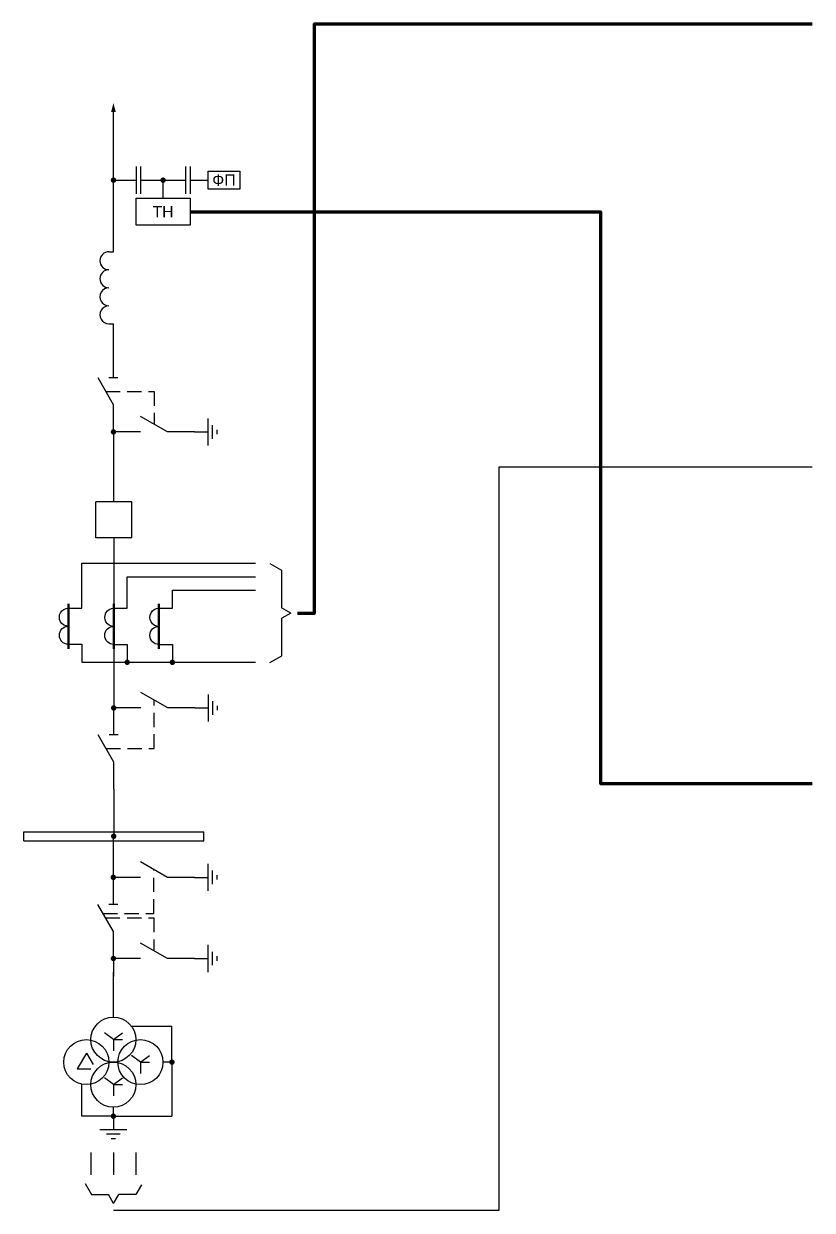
# Model space of a CAD drawing. Header units: millimetres. Extents: x 6 to 13069, y 2 to 2638.
# Drawn here: x 12210 to 12385, y 2236.8 to 2500.1 of the extents above; entities that cross this region are included whole.
import ezdxf
from ezdxf.enums import TextEntityAlignment as Align

# ---------------------------------------------------------------- set-up
doc = ezdxf.new("R2010")
doc.units = ezdxf.units.MM
doc.linetypes.add('штриховая2', pattern=[9.525, 6.35, -3.175])
doc.layers.add('Основная', color=7, linetype='Continuous')
doc.styles.get("Standard").update_dxf_attribs({"font": 'arial.ttf'})
doc.styles.add('Вывод', font='tahoma.ttf', dxfattribs={"height": 2.5})
doc.styles.add('Компонент', font='ARIALN.TTF', dxfattribs={"height": 3.5})

# ---------------------------------------------------------------- blocks, each defined once
blk = doc.blocks.new('*U22')
at = {"ltscale": 0.25}
for p, q in [((0, 8), (1, 8)), ((0, -8), (1, -8))]:
    blk.add_line(p, q, dxfattribs=at)
for centre, major_axis, start_param, end_param in [((0, 6), (0, -2), 3.141593, 6.283185), ((0, 2), (0, -2), 3.141593, 6.283185), ((0, -2), (-2, 0), 4.712389, 7.853982), ((0, -6), (-2, 0), 4.712389, 7.853982)]:
    blk.add_ellipse(centre, major_axis=major_axis, ratio=1, start_param=start_param, end_param=end_param, dxfattribs=at)
at = {"layer": 'Основная'}
for tag, height, style, p in [('В1', 2.5, 'Вывод', (5, 6)), ('ОУ', 3.5, 'Компонент', (-6, 0)), ('В2', 2.5, 'Вывод', (5, -6))]:
    blk.add_attdef(tag, text='', height=height, dxfattribs=dict(at, style=style)).set_placement(p, align=Align.MIDDLE_CENTER)
blk = doc.blocks.new('*U19')
at = {"layer": 'Основная'}
for p, q in [((0, 0), (-8, 0)), ((-8, -8), (-8, 0)), ((0, -8), (0, 0)), ((0, -8), (-8, -8))]:
    blk.add_line(p, q, dxfattribs=at)
at = {"layer": 'Основная', "style": 'Компонент'}
blk.add_attdef('ОУ', text='', height=3.5, dxfattribs=at).set_placement((-15, -3), align=Align.MIDDLE_CENTER)
blk = doc.blocks.new('*U108')
at = {"color": 0}
blk.add_line((0, 0), (6, 3.43), dxfattribs=at)
blk = doc.blocks.new('*U16')
at = {"layer": 'Основная', "color": 0}
for p, q in [((-3, 0), (-9, 0)), ((9, 0), (3, 0))]:
    blk.add_line(p, q, dxfattribs=at)
at = {"layer": 'Основная', "ltscale": 0.25, "xscale": -1}
blk.add_blockref('*U108', (3, 0), dxfattribs=at)
at = {"layer": 'Основная'}
for tag, height, style, p in [('ОУ', 3.5, 'Компонент', (-25, 0)), ('В1', 2.5, 'Вывод', (-7, -2)), ('В2', 2.5, 'Вывод', (7, -2))]:
    blk.add_attdef(tag, text='', height=height, dxfattribs=dict(at, style=style)).set_placement(p, align=Align.MIDDLE_CENTER)
blk = doc.blocks.new('*U17')
at = {"layer": 'Основная'}
for p, q in [((0, -3), (0, 3)), ((-3, 0), (0, 0)), ((1, -1.5), (1, 1.5)), ((2, -0.5), (2, 0.5))]:
    blk.add_line(p, q, dxfattribs=at)
blk = doc.blocks.new('*U6')
at = {"layer": 'Основная', "color": 0}
blk.add_line((0, -1), (0, 1), dxfattribs=at)
blk = doc.blocks.new('*U15')
at = {"layer": 'Основная', "color": 0}
for p, q in [((0, 3), (0, 9)), ((0, -9), (0, -3))]:
    blk.add_line(p, q, dxfattribs=at)
at = {"ltscale": 0.25, "rotation": 89.99999999999999}
blk.add_blockref('*U6', (0, 3), dxfattribs=at)
at = {"layer": 'Основная', "ltscale": 0.25, "rotation": 89.99999999999999}
blk.add_blockref('*U108', (0, -3), dxfattribs=at)
at = {"layer": 'Основная'}
for tag, height, style, p in [('В1', 2.5, 'Вывод', (2, 7)), ('ОУ', 3.5, 'Компонент', (-12, 0)), ('В2', 2.5, 'Вывод', (2, -7))]:
    blk.add_attdef(tag, text='', height=height, dxfattribs=dict(at, style=style)).set_placement(p, align=Align.MIDDLE_CENTER)
blk = doc.blocks.new('*U121')
at = {"layer": 'Основная', "color": 0}
for p, q in [((0, 0), (39.98, 0)), ((0, -2), (0, 0)), ((39.98, -2), (39.98, 0)), ((0, -2), (39.98, -2))]:
    blk.add_line(p, q, dxfattribs=at)
at = {"layer": 'Основная', "style": 'Компонент'}
blk.add_attdef('ОШ', text='', height=3.5, dxfattribs=at).set_placement((6.98, 5.39), align=Align.MIDDLE_CENTER)
blk = doc.blocks.new('*U24')
at = {"ltscale": 0.25}
for p, q in [((0, 4), (3, 4)), ((0, -4), (3, -4))]:
    blk.add_line(p, q, dxfattribs=at)
for centre, major_axis, start_param, end_param in [((0, 2), (0, -2), 3.141593, 6.283185), ((0, -2), (-2, 0), 4.712389, 7.853982)]:
    blk.add_ellipse(centre, major_axis=major_axis, ratio=1, start_param=start_param, end_param=end_param, dxfattribs=at)
at = {"layer": 'Основная', "color": 0, "lineweight": 50}
blk.add_line((0, -5), (0, 5), dxfattribs=at)
at = {"layer": 'Основная'}
for tag, height, style, p in [('В1', 2.5, 'Вывод', (5, 6)), ('ОУ', 3.5, 'Компонент', (-6, 0)), ('В2', 2.5, 'Вывод', (5, -6))]:
    blk.add_attdef(tag, text='', height=height, dxfattribs=dict(at, style=style)).set_placement(p, align=Align.MIDDLE_CENTER)
blk = doc.blocks.new('*U35')
at = {"ltscale": 0.25, "const_width": 0.6}
blk.add_lwpolyline([(0, -0.3, 1), (0, 0.3, 1)], format="xyb", close=True, dxfattribs=at)
at = {"layer": 'Основная', "color": 0}
for p, q in [((0, 7), (0, 9)), ((0, 2), (0, 7)), ((0, 0), (0, 2))]:
    blk.add_line(p, q, dxfattribs=at)
blk = doc.blocks.new('*U34')
at = {"ltscale": 0.25, "const_width": 0.6}
blk.add_lwpolyline([(0, 0.3, 1), (0, -0.3, 1)], format="xyb", close=True, dxfattribs=at)
at = {"layer": 'Основная', "color": 0}
for p, q in [((0, 0), (0, -2)), ((0, -2), (0, -2)), ((0, -2), (0, -4))]:
    blk.add_line(p, q, dxfattribs=at)
blk = doc.blocks.new('*U32')
at = {"ltscale": 0.35}
for p, q in [((0, 2), (-2, -1.5)), ((0, 2), (1.5, -0.5)), ((-2, -1.5), (1, -1.5))]:
    blk.add_line(p, q, dxfattribs=at)
blk.add_circle((0, 0), 5, dxfattribs=at)
at = {"ltscale": 0.35, "style": 'Компонент'}
blk.add_attdef('ОУ', text='', height=3.5, dxfattribs=at).set_placement((-3, 10), align=Align.MIDDLE_CENTER)
blk = doc.blocks.new('*U31')
at = {"ltscale": 0.35}
for q in [(-2, 1.5), (2, 1.5), (2, 0), (0, -2.5)]:
    blk.add_line((0, 0), q, dxfattribs=at)
blk.add_circle((0, 0), 5, dxfattribs=at)
at = {"ltscale": 0.35, "style": 'Компонент'}
blk.add_attdef('ОУ', text='', height=3.5, dxfattribs=at).set_placement((0, 8), align=Align.MIDDLE_CENTER)
blk = doc.blocks.new('*U33')
at = {"ltscale": 0.35}
for q in [(-2, 1.5), (2, 1.5), (2, 0), (0, -2.5)]:
    blk.add_line((0, 0), q, dxfattribs=at)
blk.add_circle((0, 0), 5, dxfattribs=at)
at = {"ltscale": 0.35, "style": 'Компонент'}
blk.add_attdef('ОУ', text='', height=3.5, dxfattribs=at).set_placement((-9, 8), align=Align.MIDDLE_CENTER)
blk = doc.blocks.new('*U38')
at = {"ltscale": 0.25, "const_width": 0.6}
blk.add_lwpolyline([(0.3, 0, 1), (-0.3, 0, 1)], format="xyb", close=True, dxfattribs=at)
at = {"layer": 'Основная', "color": 0}
for p, q in [((-5, 0), (-7, 0)), ((-2, 0), (-5, 0)), ((0, 0), (-2, 0))]:
    blk.add_line(p, q, dxfattribs=at)
blk = doc.blocks.new('*U36')
at = {"layer": 'Основная'}
for p, q in [((0, 3), (0, 0)), ((3, 0), (-3, 0)), ((1.5, -1), (-1.5, -1)), ((0.5, -2), (-0.5, -2))]:
    blk.add_line(p, q, dxfattribs=at)
blk = doc.blocks.new('*U37')
at = {"ltscale": 0.25, "const_width": 0.6}
blk.add_lwpolyline([(0, -0.3, 1), (0, 0.3, 1)], format="xyb", close=True, dxfattribs=at)
at = {"layer": 'Основная', "color": 0}
for p, q in [((0, 6), (0, 8)), ((0, 2), (0, 6)), ((0, 0), (0, 2))]:
    blk.add_line(p, q, dxfattribs=at)

msp = doc.modelspace()

# ---------------------------------------------------------------- hatches: boundary and pattern name
h = msp.add_hatch(color=256)
h.dxf.hatch_style = 1
h.paths.add_polyline_path([(12229.92, 2482.46), (12229.41, 2480.52), (12229.92, 2480.52)])
h.paths.add_polyline_path([(12229.92, 2482.46), (12229.92, 2480.52), (12230.44, 2480.52)])
h = msp.add_hatch(color=256)
h.dxf.hatch_style = 1
h.paths.add_polyline_path([(12233.59, 2358.37, -1), (12232.39, 2358.37, -1)])
h = msp.add_hatch(color=256)
h.dxf.hatch_style = 1
h.paths.add_polyline_path([(12243.6, 2358.37, -1), (12242.4, 2358.37, -1)])

# ---------------------------------------------------------------- linework, layer by layer
for p, q in [((12315.53, 2401.77), (12385.01, 2401.77)), ((12315.53, 2236.77), (12315.53, 2401.77)), ((12222.92, 2370.37), (12222.92, 2380.37)), ((12222.92, 2380.37), (12261.48, 2380.37)), ((12264.66, 2380.31), (12267.25, 2378.8)), ((12267.25, 2378.8), (12267.25, 2370.47)), ((12232.99, 2370.35), (12232.99, 2377.35)), ((12232.99, 2377.35), (12261.48, 2377.35)), ((12243, 2374.37), (12261.48, 2374.37)), ((12243, 2370.35), (12243, 2374.37)), ((12269.26, 2369.31), (12267.25, 2370.47)), ((12269.26, 2369.31), (12267.26, 2368.18)), ((12267.26, 2359.83), (12267.26, 2368.18)), ((12270.76, 2369.31), (12274.58, 2369.31)), ((12222.92, 2362.37), (12222.92, 2358.37)), ((12232.99, 2362.35), (12232.99, 2358.37)), ((12243, 2362.35), (12243, 2358.37)), ((12222.92, 2358.37), (12261.48, 2358.37)), ((12224.91, 2249.62), (12224.91, 2244.64)), ((12229.91, 2249.62), (12229.91, 2244.64)), ((12234.91, 2249.62), (12234.91, 2244.64)), ((12223.67, 2242.7), (12225.09, 2240.27)), ((12236.15, 2242.44), (12234.88, 2240.27)), ((12225.09, 2240.27), (12228.8, 2240.27)), ((12229.97, 2238.27), (12228.8, 2240.27)), ((12229.97, 2238.27), (12231.12, 2240.27)), ((12234.88, 2240.27), (12231.12, 2240.27)), ((12229.97, 2236.77), (12315.53, 2236.77))]:
    msp.add_line(p, q)
at = {"lineweight": 100}
for points in [[(12270.76, 2369.31), (12274.58, 2369.31), (12274.58, 2500.09), (12385.01, 2500.09)], [(12246.94, 2458.37), (12338, 2458.37), (12338, 2331.47), (12385.01, 2331.47)]]:
    msp.add_lwpolyline(points, dxfattribs=at)
at = {"ltscale": 0.25, "const_width": 0.6}
for points in [[(12229.64, 2465.37, 1), (12230.24, 2465.37, 1)], [(12240.64, 2465.37, 1), (12241.24, 2465.37, 1)], [(12229.69, 2348.24, 1), (12230.29, 2348.24, 1)], [(12229.69, 2319.76, 1), (12230.29, 2319.76, 1)]]:
    msp.add_lwpolyline(points, format="xyb", close=True, dxfattribs=at)
msp.add_lwpolyline([(12264.66, 2358.33), (12267.26, 2359.83)])
at = {"layer": 'Основная'}
msp.add_line((12229.93, 2426.49), (12229.93, 2427.49), dxfattribs=at)
for points in [[(12229.93, 2449.49), (12229.93, 2481.49)], [(12234.94, 2468.37), (12234.94, 2462.37)], [(12235.94, 2468.37), (12235.94, 2462.37)], [(12245.94, 2468.37), (12245.94, 2462.37)], [(12246.94, 2468.37), (12246.94, 2462.37)], [(12229.64, 2465.37), (12234.94, 2465.37)], [(12235.94, 2465.37), (12245.94, 2465.37)], [(12240.94, 2461.37), (12240.94, 2465.37)], [(12246.94, 2465.37), (12250.94, 2465.37)], [(12229.93, 2427.49), (12229.93, 2433.49)], [(12229.93, 2409.49), (12229.93, 2393.99)], [(12229.99, 2385.97), (12229.99, 2348.24)], [(12229.99, 2330.24), (12229.99, 2319.76)], [(12229.91, 2279.64), (12229.91, 2289.64)], [(12233.91, 2277.64), (12242.91, 2277.64)], [(12242.91, 2269.64), (12240.91, 2269.64)], [(12242.91, 2269.64), (12242.91, 2257.64)], [(12229.91, 2257.64), (12229.91, 2259.64)], [(12229.91, 2257.64), (12242.91, 2257.64)]]:
    msp.add_lwpolyline(points, dxfattribs=at)
for points in [[(12250.94, 2467.37), (12257.94, 2467.37), (12257.94, 2463.37), (12250.94, 2463.37)], [(12234.94, 2461.37), (12246.94, 2461.37), (12246.94, 2455.37), (12234.94, 2455.37)]]:
    msp.add_lwpolyline(points, close=True, dxfattribs=at)
at = {"layer": 'Основная', "linetype": 'штриховая2', "ltscale": 0.5}
for points in [[(12228.21, 2418.49), (12238.93, 2418.49), (12238.93, 2411.2)], [(12228.28, 2339.24), (12238.99, 2339.24), (12238.99, 2349.95)], [(12227.62, 2302.64), (12238.91, 2302.64), (12238.91, 2312.36)], [(12228.2, 2301.64), (12238.91, 2301.64), (12238.91, 2294.36)]]:
    msp.add_lwpolyline(points, dxfattribs=at)
at = {"layer": 'Основная', "ltscale": 0.25, "const_width": 0.6}
msp.add_lwpolyline([(12229.63, 2409.49, 1), (12230.23, 2409.49, 1)], format="xyb", close=True, dxfattribs=at)
at = {"layer": 'Основная', "ltscale": 100}
msp.add_lwpolyline([(12222.91, 2257.64), (12222.91, 2264.64)], dxfattribs=at)

# ---------------------------------------------------------------- block references
at = {"layer": 'Основная', "ltscale": 0.35}
for name, p in [('*U22', (12228.93, 2441.49)), ('*U33', (12229.91, 2274.64)), ('*U32', (12223.91, 2269.64)), ('*U31', (12235.91, 2269.64)), ('*U31', (12229.91, 2264.64))]:
    msp.add_blockref(name, p, dxfattribs=at)
at = {"layer": 'Основная', "ltscale": 0.25}
for name, p in [('*U15', (12229.93, 2418.49)), ('*U16', (12238.93, 2409.49)), ('*U17', (12250.93, 2409.49)), ('*U19', (12233.99, 2393.97)), ('*U16', (12238.99, 2348.24)), ('*U17', (12250.99, 2348.24)), ('*U15', (12229.99, 2339.24)), ('*U121', (12210.02, 2320.77)), ('*U35', (12229.91, 2310.64)), ('*U16', (12238.91, 2310.64)), ('*U17', (12250.91, 2310.64)), ('*U15', (12229.91, 2301.64)), ('*U16', (12238.91, 2292.64)), ('*U17', (12250.91, 2292.64)), ('*U34', (12229.91, 2292.64)), ('*U37', (12242.91, 2269.64)), ('*U38', (12229.91, 2257.64)), ('*U36', (12229.91, 2254.64))]:
    msp.add_blockref(name, p, dxfattribs=at)
at = {"layer": 'Основная', "ltscale": 0.25, "xscale": -1, "rotation": 180}
for p in [(12219.92, 2366.37), (12229.99, 2366.35), (12240, 2366.35)]:
    msp.add_blockref('*U24', p, dxfattribs=at)

# ---------------------------------------------------------------- texts
at = {"layer": 'Основная', "char_height": 2.5, "attachment_point": 5}
for s, insert, width in [('ФП', (12254.44, 2465.37), 7), ('ТН', (12240.94, 2458.37), 12)]:
    msp.add_mtext(s, dxfattribs=dict(at, insert=insert, width=width))

doc.saveas('drawing.dxf')
